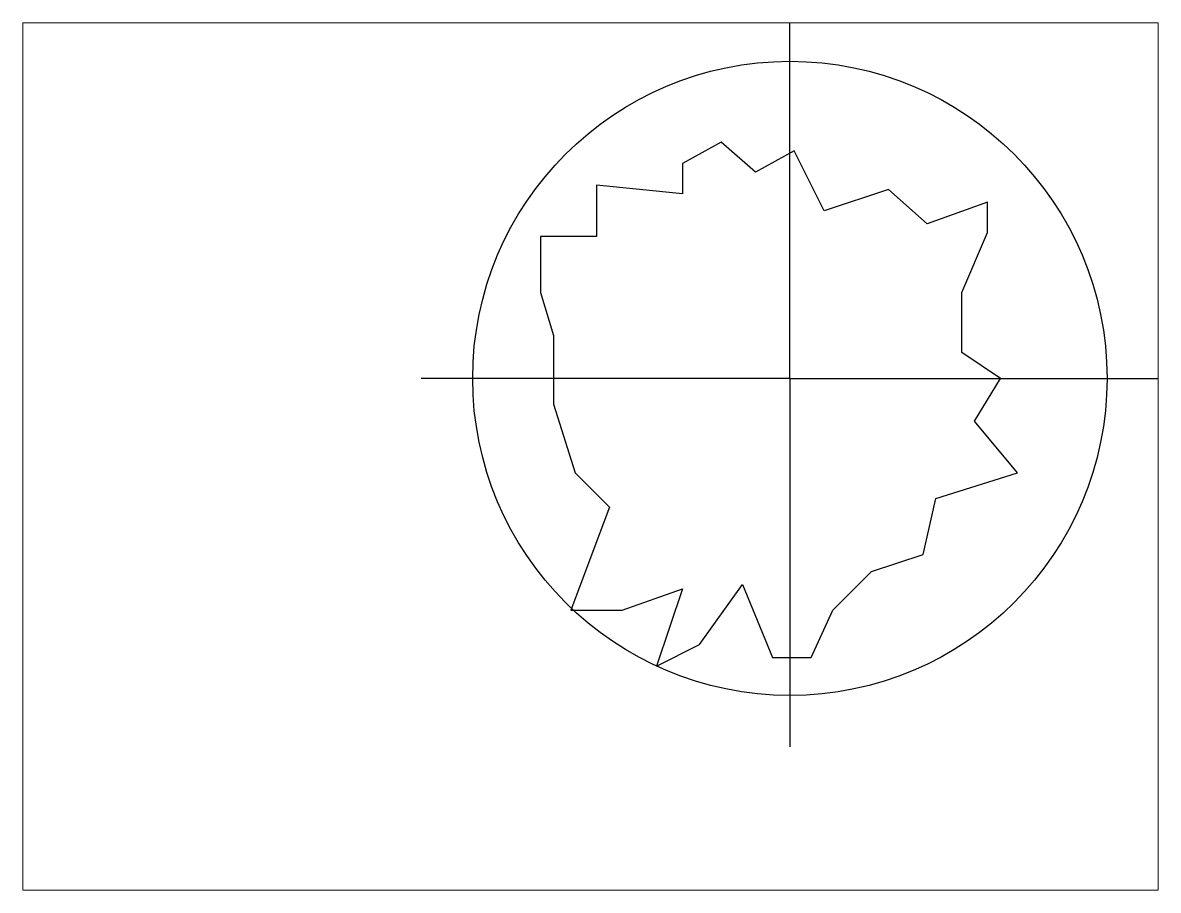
# Paper-space layout 'Layout3' of a CAD drawing. Header units: inches. Extents: x 1.06 to 9.54, y 0.81 to 7.29.
# The model-space entities are those that its viewports show. They can reach past a viewport. Long polylines and large blocks are cut down to what shows.
import ezdxf

# ---------------------------------------------------------------- set-up
doc = ezdxf.new("R2010")
doc.units = ezdxf.units.IN
doc.header["$MEASUREMENT"] = 0
doc.layers.get('0').update_dxf_attribs({"linetype": 'CONTINUOUS'})

msp = doc.modelspace()

# ---------------------------------------------------------------- linework, layer by layer
for q in [(76.5, 55.39), (33.61, 12.5), (119.39, 12.5), (76.5, -30.39)]:
    msp.add_line((76.5, 12.5), q)
msp.add_lwpolyline([(54, 35), (54, 29), (47.5, 29), (47.5, 22.5), (49, 17.5), (49, 15), (49, 9.5), (51.5, 1.5), (55.5, -2.5), (51, -14.5), (57, -14.5), (64, -12), (61, -21), (66, -18.5), (71, -11.5), (74.5, -20), (79, -20), (81.5, -14.5), (86, -10), (92, -8), (93.5, -1.5), (103, 1.5), (98, 7.5), (101, 12.5), (96.5, 15.5), (96.5, 22.5), (99.5, 29.5), (99.5, 33), (92.5, 30.5), (88, 34.5), (80.5, 32), (77, 39), (72.5, 36.5), (68.5, 40), (64, 37.5), (64, 34)], close=True)
msp.add_circle((76.5, 12.5), 36.91)

psp = doc.layouts.new('Layout3')

# ---------------------------------------------------------------- viewports
at = {"layer": '0'}
psp.add_viewport(center=(5.3021, 4.0521), size=(8.4833, 6.483334), view_center_point=(53.301, 3.4048), view_height=100.998119, dxfattribs=at)

doc.saveas('drawing.dxf')
